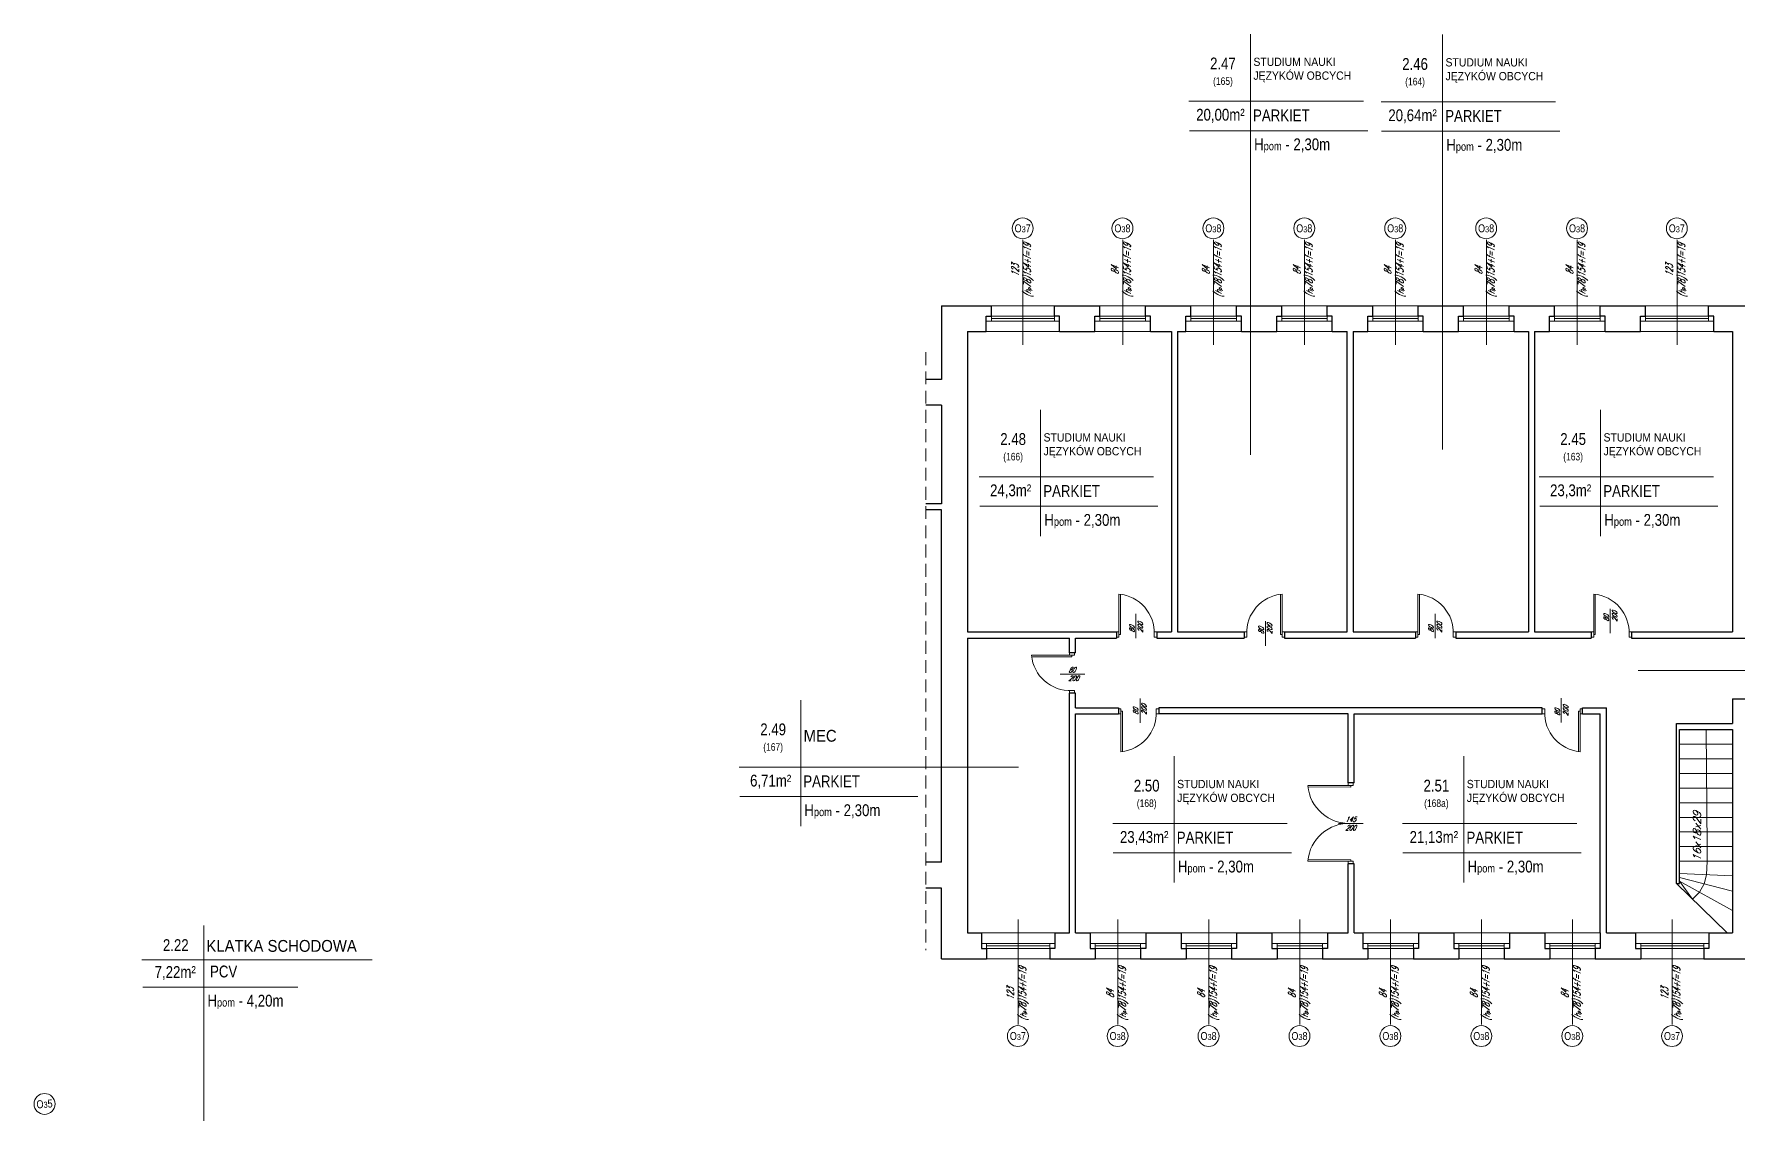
# Model space of a CAD drawing. Header units: millimetres. Extents: x -18485 to 40303, y -22087 to 35064.
# Drawn here: x 2211 to 5586, y 9705 to 11845 of the extents above; entities that cross this region are included whole.
import ezdxf

# ---------------------------------------------------------------- set-up
doc = ezdxf.new("R2010")
doc.units = ezdxf.units.MM
doc.linetypes.add('DASHED', pattern=[19.05, 12.7, -6.35])
for name, color, linetype, lineweight in [('01 parter - ściany', 2, 'Continuous', 25), ('03-01_okna', 5, 'Continuous', 15), ('03-02_schody', 6, 'Continuous', 5), ('03_drzwi', 1, 'Continuous', 0), ('04-1_widok', 251, 'Continuous', 5), ('05-03_opis', 10, 'Continuous', 5)]:
    doc.layers.add(name, color=color, linetype=linetype, lineweight=lineweight)
doc.styles.add('ariel', font='arial.ttf', dxfattribs={"width": 0.8})
doc.styles.add('ariel_wym', font='simplex.shx', dxfattribs={"width": 0.65, "oblique": 25})

msp = doc.modelspace()

# ---------------------------------------------------------------- linework, layer by layer
at = {"layer": '01 parter - ściany'}
for p, q in [((4007.9, 11306.8), (4007.9, 11160.8)), ((4007.9, 11306.8), (4106.4, 11306.8)), ((4106.4, 11286.3), (4106.4, 11306.8)), ((4231.4, 11286.3), (4231.4, 11306.8)), ((4231.4, 11306.8), (4321.4, 11306.8)), ((4321.4, 11286.3), (4321.4, 11306.8)), ((4411.4, 11286.3), (4411.4, 11306.8)), ((4411.4, 11306.8), (4501.4, 11306.8)), ((4501.4, 11286.3), (4501.4, 11306.8)), ((4591.4, 11286.3), (4591.4, 11306.8)), ((4591.4, 11306.8), (4681.4, 11306.8)), ((4681.4, 11286.3), (4681.4, 11306.8)), ((4771.4, 11286.3), (4771.4, 11306.8)), ((4771.4, 11306.8), (4861.4, 11306.8)), ((4861.4, 11286.3), (4861.4, 11306.8)), ((4951.4, 11286.3), (4951.4, 11306.8)), ((4951.4, 11306.8), (5041.4, 11306.8)), ((5041.4, 11286.3), (5041.4, 11306.8)), ((5131.4, 11286.3), (5131.4, 11306.8)), ((5131.4, 11306.8), (5221.4, 11306.8)), ((5221.4, 11286.3), (5221.4, 11306.8)), ((5311.4, 11286.3), (5311.4, 11306.8)), ((5311.4, 11306.8), (5401.4, 11306.8)), ((5401.4, 11286.3), (5401.4, 11306.8)), ((5526.4, 11286.3), (5526.4, 11306.8)), ((5526.4, 11306.8), (5624.9, 11306.8)), ((4096.4, 11255.8), (4096.4, 11286.3)), ((4096.4, 11286.3), (4106.4, 11286.3)), ((4241.4, 11286.3), (4231.4, 11286.3)), ((4241.4, 11255.8), (4241.4, 11286.3)), ((4241.4, 11255.8), (4241.4, 11286.3)), ((4311.4, 11255.8), (4311.4, 11286.3)), ((4311.4, 11286.3), (4321.4, 11286.3)), ((4421.4, 11286.3), (4411.4, 11286.3)), ((4421.4, 11255.8), (4421.4, 11286.3)), ((4491.4, 11255.8), (4491.4, 11286.3)), ((4491.4, 11286.3), (4501.4, 11286.3)), ((4601.4, 11286.3), (4591.4, 11286.3)), ((4601.4, 11255.8), (4601.4, 11286.3)), ((4671.4, 11255.8), (4671.4, 11286.3)), ((4671.4, 11286.3), (4681.4, 11286.3)), ((4781.4, 11286.3), (4771.4, 11286.3)), ((4781.4, 11255.8), (4781.4, 11286.3)), ((4851.4, 11255.8), (4851.4, 11286.3)), ((4851.4, 11286.3), (4861.4, 11286.3)), ((4961.4, 11286.3), (4951.4, 11286.3)), ((4961.4, 11255.8), (4961.4, 11286.3)), ((5031.4, 11255.8), (5031.4, 11286.3)), ((5031.4, 11286.3), (5041.4, 11286.3)), ((5141.4, 11286.3), (5131.4, 11286.3)), ((5141.4, 11255.8), (5141.4, 11286.3)), ((5211.4, 11255.8), (5211.4, 11286.3)), ((5211.4, 11286.3), (5221.4, 11286.3)), ((5321.4, 11286.3), (5311.4, 11286.3)), ((5321.4, 11255.8), (5321.4, 11286.3)), ((5391.4, 11255.8), (5391.4, 11286.3)), ((5391.4, 11286.3), (5401.4, 11286.3)), ((5536.4, 11286.3), (5526.4, 11286.3)), ((5536.4, 11255.8), (5536.4, 11286.3)), ((5536.4, 11255.8), (5536.4, 11286.3)), ((4058.9, 11255.8), (4058.9, 11109.8)), ((4058.9, 11255.8), (4096.4, 11255.8)), ((4241.4, 11255.8), (4311.4, 11255.8)), ((4421.4, 11255.8), (4462.9, 11255.8)), ((4462.9, 11255.8), (4462.9, 10660.8)), ((4474.9, 11255.8), (4474.9, 10660.8)), ((4474.9, 11255.8), (4491.4, 11255.8)), ((4601.4, 11255.8), (4671.4, 11255.8)), ((4781.4, 11255.8), (4810.9, 11255.8)), ((4810.9, 10660.8), (4810.9, 11255.8)), ((4822.9, 11255.8), (4822.9, 10660.8)), ((4822.9, 11255.8), (4851.4, 11255.8)), ((4961.4, 11255.8), (5031.4, 11255.8)), ((5141.4, 11255.8), (5169.9, 11255.8)), ((5169.9, 11255.8), (5169.9, 10660.8)), ((5181.9, 11255.8), (5181.9, 10660.8)), ((5181.9, 11255.8), (5211.4, 11255.8)), ((5321.4, 11255.8), (5391.4, 11255.8)), ((5536.4, 11255.8), (5573.9, 11255.8)), ((5573.9, 11255.8), (5573.9, 11109.8)), ((4007.9, 11160.8), (3976.8, 11160.8)), ((4007.9, 11109.8), (3976.8, 11109.8)), ((4007.9, 11109.8), (4007.9, 10914.8)), ((4058.9, 11109.8), (4058.9, 10660.8)), ((5573.9, 11109.8), (5573.9, 10660.8)), ((4007.9, 10914.8), (3976.8, 10914.8)), ((4007.9, 10902.8), (3976.8, 10902.8)), ((4007.9, 10204.8), (4007.9, 10902.8)), ((4058.9, 10660.8), (4353.9, 10660.8)), ((4058.9, 10648.8), (4260.9, 10648.8)), ((4058.9, 10648.8), (4058.9, 10064.8)), ((4260.9, 10619.8), (4260.9, 10648.8)), ((4272.9, 10648.8), (4353.9, 10648.8)), ((4272.9, 10619.8), (4272.9, 10648.8)), ((4353.9, 10660.8), (4353.9, 10648.8)), ((4433.9, 10660.8), (4462.9, 10660.8)), ((4433.9, 10660.8), (4433.9, 10648.8)), ((4433.9, 10648.8), (4606.9, 10648.8)), ((4474.9, 10660.8), (4606.9, 10660.8)), ((4606.9, 10660.8), (4606.9, 10648.8)), ((4686.9, 10660.8), (4810.9, 10660.8)), ((4686.9, 10660.8), (4686.9, 10648.8)), ((4686.9, 10648.8), (4945.9, 10648.8)), ((4822.9, 10660.8), (4945.9, 10660.8)), ((4945.9, 10660.8), (4945.9, 10648.8)), ((5025.9, 10660.8), (5169.9, 10660.8)), ((5025.9, 10660.8), (5025.9, 10648.8)), ((5025.9, 10648.8), (5293.9, 10648.8)), ((5181.9, 10660.8), (5293.9, 10660.8)), ((5293.9, 10660.8), (5293.9, 10648.8)), ((5373.9, 10660.8), (5573.9, 10660.8)), ((5373.9, 10660.8), (5373.9, 10648.8)), ((5373.9, 10648.8), (5573.9, 10648.8)), ((5573.9, 10648.8), (5639.1, 10648.8)), ((4272.9, 10619.8), (4260.9, 10619.8)), ((4260.9, 10064.8), (4260.9, 10539.8)), ((4272.9, 10539.8), (4260.9, 10539.8)), ((4272.9, 10510.8), (4272.9, 10539.8)), ((4272.9, 10510.8), (4357.9, 10510.8)), ((4272.9, 10498.8), (4357.9, 10498.8)), ((4272.9, 10064.8), (4272.9, 10498.8)), ((4357.9, 10510.8), (4357.9, 10498.8)), ((5196.9, 10510.8), (4437.9, 10510.8)), ((4437.9, 10510.8), (4437.9, 10498.8)), ((4812.9, 10498.8), (4437.9, 10498.8)), ((4812.9, 10361.8), (4812.9, 10498.8)), ((4824.9, 10498.8), (5196.9, 10498.8)), ((4824.9, 10361.8), (4824.9, 10498.8)), ((5196.9, 10498.8), (5196.9, 10510.8)), ((5276.9, 10510.8), (5323.9, 10510.8)), ((5276.9, 10498.8), (5276.9, 10510.8)), ((5276.9, 10498.8), (5311.9, 10498.8)), ((5311.9, 10064.8), (5311.9, 10498.8)), ((5323.9, 10064.8), (5323.9, 10510.8)), ((5573.9, 10528.4), (5573.9, 10479.8)), ((5573.9, 10528.4), (5624.9, 10528.4)), ((5462.9, 10163), (5462.9, 10479.8)), ((5462.9, 10479.8), (5573.9, 10479.8)), ((5468.9, 10163), (5468.9, 10467.8)), ((5468.9, 10467.8), (5573.9, 10467.8)), ((5573.9, 10467.8), (5573.9, 10204.8)), ((4824.9, 10361.8), (4812.9, 10361.8)), ((4007.9, 10204.8), (3976.8, 10204.8)), ((4812.9, 10064.8), (4812.9, 10201.8)), ((4824.9, 10201.8), (4812.9, 10201.8)), ((4824.9, 10064.8), (4824.9, 10201.8)), ((5573.9, 10204.8), (5573.9, 10064.8)), ((5462.9, 10163), (5468.9, 10163)), ((4007.9, 10153.8), (3976.8, 10153.8)), ((4007.9, 10013.8), (4007.9, 10153.8)), ((4058.9, 10064.8), (4086.9, 10064.8)), ((4086.9, 10064.8), (4086.9, 10034.3)), ((4231.9, 10064.8), (4231.9, 10034.3)), ((4231.9, 10064.8), (4231.9, 10034.3)), ((4231.9, 10064.8), (4260.9, 10064.8)), ((4272.9, 10064.8), (4301.9, 10064.8)), ((4301.9, 10064.8), (4301.9, 10034.3)), ((4411.9, 10064.8), (4411.9, 10034.3)), ((4411.9, 10064.8), (4481.9, 10064.8)), ((4481.9, 10064.8), (4481.9, 10034.3)), ((4591.9, 10064.8), (4591.9, 10034.3)), ((4591.9, 10064.8), (4661.9, 10064.8)), ((4661.9, 10064.8), (4661.9, 10034.3)), ((4771.9, 10064.8), (4771.9, 10034.3)), ((4771.9, 10064.8), (4812.9, 10064.8)), ((4824.9, 10064.8), (4841.9, 10064.8)), ((4841.9, 10064.8), (4841.9, 10034.3)), ((4951.9, 10064.8), (4951.9, 10034.3)), ((4951.9, 10064.8), (5021.9, 10064.8)), ((5021.9, 10064.8), (5021.9, 10034.3)), ((5131.9, 10064.8), (5131.9, 10034.3)), ((5131.9, 10064.8), (5136.9, 10064.8)), ((5136.9, 10064.8), (5201.9, 10064.8)), ((5201.9, 10064.8), (5201.9, 10034.3)), ((5311.9, 10064.8), (5311.9, 10034.3)), ((5323.9, 10064.8), (5381.9, 10064.8)), ((5381.9, 10064.8), (5381.9, 10034.3)), ((5526.9, 10064.8), (5526.9, 10034.3)), ((5526.9, 10064.8), (5526.9, 10034.3)), ((5526.9, 10064.8), (5573.9, 10064.8)), ((4086.9, 10034.3), (4096.9, 10034.3)), ((4096.9, 10034.3), (4096.9, 10013.8)), ((4231.9, 10034.3), (4221.9, 10034.3)), ((4221.9, 10034.3), (4221.9, 10013.8)), ((4301.9, 10034.3), (4311.9, 10034.3)), ((4311.9, 10034.3), (4311.9, 10013.8)), ((4411.9, 10034.3), (4401.9, 10034.3)), ((4401.9, 10034.3), (4401.9, 10013.8)), ((4481.9, 10034.3), (4491.9, 10034.3)), ((4491.9, 10034.3), (4491.9, 10013.8)), ((4591.9, 10034.3), (4581.9, 10034.3)), ((4581.9, 10034.3), (4581.9, 10013.8)), ((4661.9, 10034.3), (4671.9, 10034.3)), ((4671.9, 10034.3), (4671.9, 10013.8)), ((4771.9, 10034.3), (4761.9, 10034.3)), ((4761.9, 10034.3), (4761.9, 10013.8)), ((4841.9, 10034.3), (4851.9, 10034.3)), ((4851.9, 10034.3), (4851.9, 10013.8)), ((4951.9, 10034.3), (4941.9, 10034.3)), ((4941.9, 10034.3), (4941.9, 10013.8)), ((5021.9, 10034.3), (5031.9, 10034.3)), ((5031.9, 10034.3), (5031.9, 10013.8)), ((5131.9, 10034.3), (5121.9, 10034.3)), ((5121.9, 10034.3), (5121.9, 10013.8)), ((5201.9, 10034.3), (5211.9, 10034.3)), ((5211.9, 10034.3), (5211.9, 10013.8)), ((5311.9, 10034.3), (5301.9, 10034.3)), ((5301.9, 10034.3), (5301.9, 10013.8)), ((5381.9, 10034.3), (5391.9, 10034.3)), ((5391.9, 10034.3), (5391.9, 10013.8)), ((5526.9, 10034.3), (5516.9, 10034.3)), ((5516.9, 10034.3), (5516.9, 10013.8)), ((4007.9, 10013.8), (4096.9, 10013.8)), ((4221.9, 10013.8), (4311.9, 10013.8)), ((4401.9, 10013.8), (4491.9, 10013.8)), ((4581.9, 10013.8), (4671.9, 10013.8)), ((4761.9, 10013.8), (4851.9, 10013.8)), ((4941.9, 10013.8), (5031.9, 10013.8)), ((5121.9, 10013.8), (5211.9, 10013.8)), ((5301.9, 10013.8), (5391.9, 10013.8)), ((5516.9, 10013.8), (5624.9, 10013.8))]:
    msp.add_line(p, q, dxfattribs=at)
at = {"layer": '03-01_okna', "linetype": 'Continuous', "lineweight": 0}
for p, q in [((4106.4, 11306.8), (4231.4, 11306.8)), ((4321.4, 11306.8), (4411.4, 11306.8)), ((4501.4, 11306.8), (4591.4, 11306.8)), ((4681.4, 11306.8), (4771.4, 11306.8)), ((4861.4, 11306.8), (4951.4, 11306.8)), ((5041.4, 11306.8), (5131.4, 11306.8)), ((5221.4, 11306.8), (5311.4, 11306.8)), ((5401.4, 11306.8), (5526.4, 11306.8)), ((4096.4, 11286.3), (4241.4, 11286.3)), ((4096.4, 11276.3), (4241.4, 11276.3)), ((4106.4, 11276.3), (4106.4, 11286.3)), ((4106.4, 11281.3), (4231.4, 11281.3)), ((4231.4, 11276.3), (4231.4, 11286.3)), ((4311.4, 11286.3), (4411.4, 11286.3)), ((4311.4, 11276.3), (4421.4, 11276.3)), ((4321.4, 11276.3), (4321.4, 11286.3)), ((4321.4, 11281.3), (4411.4, 11281.3)), ((4411.4, 11276.3), (4411.4, 11286.3)), ((4491.4, 11286.3), (4591.4, 11286.3)), ((4491.4, 11276.3), (4601.4, 11276.3)), ((4501.4, 11276.3), (4501.4, 11286.3)), ((4501.4, 11281.3), (4591.4, 11281.3)), ((4591.4, 11276.3), (4591.4, 11286.3)), ((4671.4, 11286.3), (4771.4, 11286.3)), ((4671.4, 11276.3), (4781.4, 11276.3)), ((4681.4, 11276.3), (4681.4, 11286.3)), ((4681.4, 11281.3), (4771.4, 11281.3)), ((4771.4, 11276.3), (4771.4, 11286.3)), ((4851.4, 11286.3), (4951.4, 11286.3)), ((4851.4, 11276.3), (4961.4, 11276.3)), ((4861.4, 11276.3), (4861.4, 11286.3)), ((4861.4, 11281.3), (4951.4, 11281.3)), ((4951.4, 11276.3), (4951.4, 11286.3)), ((5031.4, 11286.3), (5131.4, 11286.3)), ((5031.4, 11276.3), (5141.4, 11276.3)), ((5041.4, 11276.3), (5041.4, 11286.3)), ((5041.4, 11281.3), (5131.4, 11281.3)), ((5131.4, 11276.3), (5131.4, 11286.3)), ((5211.4, 11286.3), (5311.4, 11286.3)), ((5211.4, 11276.3), (5321.4, 11276.3)), ((5221.4, 11276.3), (5221.4, 11286.3)), ((5221.4, 11281.3), (5311.4, 11281.3)), ((5311.4, 11276.3), (5311.4, 11286.3)), ((5391.4, 11286.3), (5536.4, 11286.3)), ((5391.4, 11276.3), (5536.4, 11276.3)), ((5401.4, 11276.3), (5401.4, 11286.3)), ((5401.4, 11281.3), (5526.4, 11281.3)), ((5526.4, 11276.3), (5526.4, 11286.3)), ((4086.9, 10044.3), (4231.9, 10044.3)), ((4086.9, 10034.3), (4231.9, 10034.3)), ((4096.9, 10044.3), (4096.9, 10034.3)), ((4096.9, 10039.3), (4221.9, 10039.3)), ((4221.9, 10044.3), (4221.9, 10034.3)), ((4301.9, 10044.3), (4411.9, 10044.3)), ((4301.9, 10034.3), (4401.9, 10034.3)), ((4311.9, 10044.3), (4311.9, 10034.3)), ((4311.9, 10039.3), (4401.9, 10039.3)), ((4401.9, 10044.3), (4401.9, 10034.3)), ((4481.9, 10044.3), (4591.9, 10044.3)), ((4481.9, 10034.3), (4581.9, 10034.3)), ((4481.9, 10034.3), (4591.9, 10034.3)), ((4491.9, 10044.3), (4491.9, 10034.3)), ((4491.9, 10039.3), (4581.9, 10039.3)), ((4581.9, 10044.3), (4581.9, 10034.3)), ((4661.9, 10044.3), (4771.9, 10044.3)), ((4661.9, 10034.3), (4761.9, 10034.3)), ((4661.9, 10034.3), (4771.9, 10034.3)), ((4671.9, 10044.3), (4671.9, 10034.3)), ((4671.9, 10039.3), (4761.9, 10039.3)), ((4761.9, 10044.3), (4761.9, 10034.3)), ((4841.9, 10044.3), (4951.9, 10044.3)), ((4841.9, 10034.3), (4941.9, 10034.3)), ((4841.9, 10034.3), (4951.9, 10034.3)), ((4851.9, 10044.3), (4851.9, 10034.3)), ((4851.9, 10039.3), (4941.9, 10039.3)), ((4941.9, 10044.3), (4941.9, 10034.3)), ((5021.9, 10044.3), (5131.9, 10044.3)), ((5021.9, 10034.3), (5121.9, 10034.3)), ((5031.9, 10044.3), (5031.9, 10034.3)), ((5031.9, 10039.3), (5121.9, 10039.3)), ((5121.9, 10044.3), (5121.9, 10034.3)), ((5201.9, 10044.3), (5311.9, 10044.3)), ((5201.9, 10034.3), (5311.9, 10034.3)), ((5211.9, 10044.3), (5211.9, 10034.3)), ((5211.9, 10039.3), (5301.9, 10039.3)), ((5301.9, 10044.3), (5301.9, 10034.3)), ((5381.9, 10044.3), (5526.9, 10044.3)), ((5381.9, 10034.3), (5526.9, 10034.3)), ((5391.9, 10044.3), (5391.9, 10034.3)), ((5391.9, 10039.3), (5516.9, 10039.3)), ((5516.9, 10044.3), (5516.9, 10034.3)), ((4096.9, 10013.8), (4221.9, 10013.8)), ((4311.9, 10013.8), (4401.9, 10013.8)), ((4491.9, 10013.8), (4581.9, 10013.8)), ((4671.9, 10013.8), (4761.9, 10013.8)), ((4851.9, 10013.8), (4941.9, 10013.8)), ((5031.9, 10013.8), (5121.9, 10013.8)), ((5211.9, 10013.8), (5301.9, 10013.8)), ((5391.9, 10013.8), (5516.9, 10013.8))]:
    msp.add_line(p, q, dxfattribs=at)
at = {"layer": '03-02_schody'}
for p, q in [((5521.4, 10467.8), (5523.3, 10234.8)), ((5468.9, 10438.8), (5573.9, 10438.8)), ((5468.9, 10409.8), (5573.9, 10409.8)), ((5468.9, 10409.8), (5573.9, 10409.8)), ((5468.9, 10380.8), (5573.9, 10380.8)), ((5468.9, 10351.8), (5573.9, 10351.8)), ((5468.9, 10322.8), (5573.9, 10322.8)), ((5468.9, 10293.8), (5573.9, 10293.8)), ((5468.9, 10264.8), (5573.9, 10264.8)), ((5468.9, 10235.8), (5573.9, 10235.8)), ((5523.3, 10234.8), (5523.3, 10206.8)), ((5468.9, 10206.8), (5573.9, 10206.8)), ((5523.3, 10206.8), (5522.1, 10180.1)), ((5462.9, 10163), (5563.2, 10064.8)), ((5468.9, 10182.4), (5573.9, 10177.8)), ((5468.9, 10174.7), (5573.9, 10147.7)), ((5468.9, 10167.2), (5573.9, 10109.3)), ((5494.5, 10132.1), (5468.9, 10167.2)), ((5517.5, 10162.2), (5508.3, 10145.5)), ((5522.1, 10180.1), (5517.5, 10162.2)), ((5508.3, 10145.5), (5494.5, 10132.1))]:
    msp.add_line(p, q, dxfattribs=at)
at = {"layer": '03_drzwi'}
for p, q in [((4358.9, 10655.8), (4358.9, 10735.8)), ((4361.9, 10655.8), (4361.9, 10735.8)), ((4678.9, 10655.8), (4679, 10735.8)), ((4681.9, 10655.8), (4681.9, 10735.8)), ((4950.9, 10655.8), (4950.9, 10735.8)), ((4953.9, 10655.8), (4953.9, 10735.8)), ((5298.9, 10655.8), (5298.9, 10735.8)), ((5301.9, 10655.8), (5301.9, 10735.8)), ((5331.6, 10658.3), (5331.6, 10706.8)), ((4392.7, 10648.5), (4392.7, 10697)), ((4649.3, 10633.6), (4649.3, 10682)), ((4984.7, 10648.5), (4984.7, 10697)), ((4358.9, 10660.8), (4353.9, 10660.8)), ((4353.9, 10650.8), (4358.9, 10650.8)), ((4358.9, 10650.8), (4358.9, 10660.8)), ((4361.9, 10655.8), (4358.9, 10655.8)), ((4433.9, 10660.8), (4428.9, 10660.8)), ((4428.9, 10660.8), (4428.9, 10650.8)), ((4428.9, 10650.8), (4433.9, 10650.8)), ((4606.9, 10660.8), (4611.9, 10660.8)), ((4611.9, 10650.8), (4606.9, 10650.8)), ((4611.9, 10660.8), (4611.9, 10650.8)), ((4678.9, 10655.8), (4681.9, 10655.8)), ((4681.9, 10650.8), (4681.9, 10660.8)), ((4681.9, 10660.8), (4686.9, 10660.8)), ((4686.9, 10650.8), (4681.9, 10650.8)), ((4950.9, 10660.8), (4945.9, 10660.8)), ((4945.9, 10650.8), (4950.9, 10650.8)), ((4950.9, 10650.8), (4950.9, 10660.8)), ((4953.9, 10655.8), (4950.9, 10655.8)), ((5025.9, 10660.8), (5020.9, 10660.8)), ((5020.9, 10660.8), (5020.9, 10650.8)), ((5020.9, 10650.8), (5025.9, 10650.8)), ((5298.9, 10660.8), (5293.9, 10660.8)), ((5293.9, 10650.8), (5298.9, 10650.8)), ((5298.9, 10650.8), (5298.9, 10660.8)), ((5301.9, 10655.8), (5298.9, 10655.8)), ((5373.9, 10660.8), (5368.9, 10660.8)), ((5368.9, 10660.8), (5368.9, 10650.8)), ((5368.9, 10650.8), (5373.9, 10650.8)), ((4265.9, 10614.8), (4185.9, 10614.8)), ((4265.9, 10611.8), (4185.9, 10611.9)), ((4260.9, 10614.8), (4260.9, 10619.8)), ((4270.9, 10614.8), (4260.9, 10614.8)), ((4265.9, 10611.8), (4265.9, 10614.8)), ((4270.9, 10619.8), (4270.9, 10614.8)), ((4242.8, 10577), (4291.3, 10577)), ((4260.9, 10539.8), (4260.9, 10544.8)), ((4260.9, 10544.8), (4270.9, 10544.8)), ((4270.9, 10544.8), (4270.9, 10539.8)), ((4357.9, 10508.8), (4362.9, 10508.8)), ((4362.9, 10498.8), (4357.9, 10498.8)), ((4362.9, 10508.8), (4362.9, 10498.8)), ((4362.9, 10503.8), (4362.9, 10423.8)), ((4365.9, 10503.8), (4362.9, 10503.8)), ((4365.9, 10503.8), (4365.9, 10423.8)), ((4400.8, 10480.7), (4400.8, 10529.2)), ((4432.9, 10498.8), (4432.9, 10508.8)), ((4432.9, 10508.8), (4437.9, 10508.8)), ((4437.9, 10498.8), (4432.9, 10498.8)), ((5201.9, 10508.8), (5196.9, 10508.8)), ((5196.9, 10498.8), (5201.9, 10498.8)), ((5201.9, 10498.8), (5201.9, 10508.8)), ((5234.7, 10481.4), (5234.7, 10529.9)), ((5268.9, 10503.8), (5268.9, 10423.8)), ((5268.9, 10503.8), (5271.9, 10503.8)), ((5276.9, 10508.8), (5271.9, 10508.8)), ((5271.9, 10508.8), (5271.9, 10498.8)), ((5271.9, 10503.8), (5271.9, 10423.8)), ((5271.9, 10498.8), (5276.9, 10498.8)), ((4812.9, 10356.8), (4812.9, 10361.8)), ((4822.9, 10361.8), (4822.9, 10356.8)), ((4817.9, 10356.8), (4732.9, 10356.8)), ((4817.9, 10353.8), (4732.9, 10353.9)), ((4822.9, 10356.8), (4812.9, 10356.8)), ((4817.9, 10353.8), (4817.9, 10356.8)), ((4793.9, 10281.8), (4842.4, 10281.8)), ((4817.9, 10209.8), (4732.9, 10210.2)), ((4817.9, 10206.8), (4732.9, 10207.3)), ((4822.9, 10206.8), (4812.9, 10206.8)), ((4812.9, 10206.8), (4812.9, 10201.8)), ((4817.9, 10209.8), (4817.9, 10206.8)), ((4822.9, 10201.8), (4822.9, 10206.8))]:
    msp.add_line(p, q, dxfattribs=at)
for centre, radius, start, end in [((4352, 10659.1), 77, 357.5309, 84.8409), ((4688.8, 10659.1), 77, 95.1591, 182.4691), ((4944, 10659.1), 77, 357.5309, 84.8409), ((5292, 10659.1), 77, 357.5309, 84.8409), ((4262.6, 10621.7), 77, 185.1591, 272.4691), ((4356, 10500.5), 77, 275.1591, 2.4691), ((5278.8, 10500.5), 77, 177.5309, 264.8409), ((4814.6, 10363.7), 82, 185.1591, 272.4691), ((4814.6, 10199.9), 82, 87.5309, 174.8409)]:
    msp.add_arc(centre, radius, start, end, dxfattribs=at)
at = {"layer": '04-1_widok'}
for p, q in [((4241.4, 11255.8), (4096.4, 11255.8)), ((4421.4, 11255.8), (4311.4, 11255.8)), ((4601.4, 11255.8), (4491.4, 11255.8)), ((4781.4, 11255.8), (4671.4, 11255.8)), ((4961.4, 11255.8), (4851.4, 11255.8)), ((5141.4, 11255.8), (5031.4, 11255.8)), ((5321.4, 11255.8), (5211.4, 11255.8)), ((5536.4, 11255.8), (5391.4, 11255.8)), ((4231.9, 10064.8), (4086.9, 10064.8)), ((4411.9, 10064.8), (4301.9, 10064.8)), ((4591.9, 10064.8), (4481.9, 10064.8)), ((4771.9, 10064.8), (4661.9, 10064.8)), ((4951.9, 10064.8), (4841.9, 10064.8)), ((5131.9, 10064.8), (5021.9, 10064.8)), ((5311.9, 10064.8), (5201.9, 10064.8)), ((5526.9, 10064.8), (5381.9, 10064.8))]:
    msp.add_line(p, q, dxfattribs=at)
at = {"layer": '05-03_opis'}
for p, q in [((4619.3, 11844.5), (4619.3, 11011.4)), ((4999.7, 11843.5), (4999.7, 11021.8)), ((4497.6, 11711.6), (4842.8, 11711.6)), ((4877.9, 11710.6), (5223.2, 11710.6)), ((4498.7, 11653.3), (4851.5, 11653.3)), ((4879, 11652.3), (5231.9, 11652.3)), ((4204, 11100.9), (4204, 10850.8)), ((5312.6, 11100.9), (5312.6, 10850.8)), ((4082.3, 10968), (4427.5, 10968)), ((5190.9, 10968), (5536.1, 10968)), ((4083.3, 10909.7), (4436.2, 10909.7)), ((5191.9, 10909.7), (5544.8, 10909.7)), ((5387, 10584.5), (6019.2, 10584.5)), ((3728.9, 10526.1), (3728.9, 10276)), ((4468.4, 10414.7), (4468.4, 10164.5)), ((5041.8, 10414.7), (5041.8, 10164.5)), ((3607.2, 10393.2), (4159.9, 10393.2)), ((3608.3, 10334.9), (3961.1, 10334.9)), ((4346.6, 10281.8), (4691.8, 10281.8)), ((4920.1, 10281.8), (5265.3, 10281.8)), ((4347.7, 10223.4), (4700.6, 10223.4)), ((4921.2, 10223.4), (5274, 10223.4)), ((2547.2, 10079.5), (2547.2, 9483.8)), ((2424.5, 10011.8), (2880.5, 10011.8)), ((2426.6, 9957.7), (2733.6, 9957.7))]:
    msp.add_line(p, q, dxfattribs=at)
at = {"layer": '05-03_opis', "lineweight": 0}
for p, q in [((4168.9, 11229.4), (4168.9, 11437.2)), ((4366.4, 11229.4), (4366.4, 11437.2)), ((4546.4, 11229.4), (4546.4, 11437.2)), ((4726.4, 11229.4), (4726.4, 11437.2)), ((4906.4, 11229.4), (4906.4, 11437.2)), ((5086.4, 11229.4), (5086.4, 11437.2)), ((5266.4, 11229.4), (5266.4, 11437.2)), ((5463.9, 11229.4), (5463.9, 11437.2)), ((4159.4, 10091.2), (4159.4, 9883.4)), ((4356.9, 10091.2), (4356.9, 9883.4)), ((4536.9, 10091.2), (4536.9, 9883.4)), ((4716.9, 10091.2), (4716.9, 9883.4)), ((4896.9, 10091.2), (4896.9, 9883.4)), ((5076.9, 10091.2), (5076.9, 9883.4)), ((5256.9, 10091.2), (5256.9, 9883.4)), ((5454.4, 10091.2), (5454.4, 9883.4))]:
    msp.add_line(p, q, dxfattribs=at)
at = {"layer": '05-03_opis', "linetype": 'DASHED', "ltscale": 2}
msp.add_line((3976.8, 11214.7), (3976.8, 10030.6), dxfattribs=at)
at = {"layer": '05-03_opis', "lineweight": 0}
for centre in [(4168.4, 11459.9), (4365.9, 11459.9), (4545.9, 11459.9), (4725.9, 11459.9), (4905.9, 11459.9), (5085.9, 11459.9), (5265.9, 11459.9), (5463.4, 11459.9), (4158.9, 9860.7), (4356.4, 9860.7), (4536.4, 9860.7), (4716.4, 9860.7), (4896.4, 9860.7), (5076.4, 9860.7), (5256.4, 9860.7), (5453.9, 9860.7), (2232, 9726.3)]:
    msp.add_circle(centre, 20.7, dxfattribs=at)

# ---------------------------------------------------------------- texts
at = {"layer": '03_drzwi', "char_height": 10, "width": 46.175, "rotation": 90, "style": 'ariel_wym'}
for insert, attachment_point in [((5345.4, 10681.3), 7), ((4406.4, 10659.5), 7), ((4635.5, 10656.6), 1), ((4998.5, 10659.5), 7), ((4387, 10496.8), 1), ((5248.5, 10494.7), 7)]:
    msp.add_mtext('80\\P200', dxfattribs=dict(at, insert=insert, attachment_point=attachment_point))
at = {"layer": '03_drzwi', "char_height": 10, "width": 46.175, "style": 'ariel_wym'}
for s, insert, attachment_point in [('80\\P200', (4258.9, 10590.8), 1), ('145\\P200', (4807.2, 10268), 7)]:
    msp.add_mtext(s, dxfattribs=dict(at, insert=insert, attachment_point=attachment_point))
at = {"layer": '05-03_opis', "style": 'ariel'}
for s, insert, char_height, width, attachment_point in [('2.47\\P{\\H0.6404x;(165)}', (4564.9, 11768.8), 23.423, 108.913, 5), ('{\\W0.9;STUDIUM NAUKI JĘZYKÓW OBCYCH}', (4625.2, 11773.5), 16.396, 249.646, 4), ('2.46\\P{\\H0.6404x;(164)}', (4945.2, 11767.8), 23.423, 108.913, 5), ('{\\W0.9;STUDIUM NAUKI JĘZYKÓW OBCYCH}', (5005.5, 11772.5), 16.396, 249.646, 4), ('20,00m²', (4559.9, 11682.7), 23.42, 108.913, 5), ('{\\fArial|b0|i0|c238|p34;PARKIET}', (4624.5, 11683.6), 23.423, 322.789, 4), ('20,64m²', (4940.3, 11681.7), 23.42, 108.913, 5), ('{\\fArial|b0|i0|c238|p34;PARKIET}', (5004.9, 11682.5), 23.423, 322.789, 4), (' H{\\H0.7x;pom\\H1.429x; - 2,30m}', (4619.3, 11623.8), 23.423, 322.789, 4), (' H{\\H0.7x;pom\\H1.429x; - 2,30m}', (4999.7, 11622.8), 23.423, 322.789, 4), ('2.48\\P{\\H0.6404x;(166)}', (4149.5, 11025.2), 23.423, 108.913, 5), ('{\\W0.9;STUDIUM NAUKI JĘZYKÓW OBCYCH}', (4209.8, 11029.9), 16.396, 249.646, 4), ('2.45\\P{\\H0.6404x;(163)}', (5258.1, 11025.2), 23.423, 108.913, 5), ('{\\W0.9;STUDIUM NAUKI JĘZYKÓW OBCYCH}', (5318.4, 11029.9), 16.396, 249.646, 4), ('24,3m²', (4144.6, 10939.1), 23.42, 108.913, 5), ('PARKIET', (4209.2, 10939.9), 23.42, 322.789, 4), ('23,3m²', (5253.2, 10939.1), 23.42, 108.913, 5), ('PARKIET', (5317.8, 10939.9), 23.42, 322.789, 4), (' H{\\H0.7x;pom\\H1.429x; - 2,30m}', (4204, 10880.2), 23.423, 322.789, 4), (' H{\\H0.7x;pom\\H1.429x; - 2,30m}', (5312.6, 10880.2), 23.423, 322.789, 4), ('2.49\\P{\\H0.6404x;(167)}', (3674.4, 10450.4), 23.423, 108.913, 5), ('{\\W0.9;MEC}', (3734.7, 10455.1), 23.423, 322.789, 4), ('6,71m²', (3669.5, 10364.3), 23.42, 108.913, 5), ('PARKIET', (3734.1, 10365.1), 23.42, 322.789, 4), ('2.50\\P{\\H0.6404x;(168)}', (4413.9, 10339), 23.423, 108.913, 5), ('{\\W0.9;STUDIUM NAUKI JĘZYKÓW OBCYCH}', (4474.2, 10343.6), 16.396, 249.646, 4), ('2.51\\P{\\H0.6404x;(168a)}', (4987.4, 10339), 23.423, 108.913, 5), ('{\\W0.9;STUDIUM NAUKI JĘZYKÓW OBCYCH}', (5047.6, 10343.6), 16.396, 249.646, 4), (' H{\\H0.7x;pom\\H1.429x; - 2,30m}', (3728.9, 10305.4), 23.423, 322.789, 4), ('23,43m²', (4409, 10252.8), 23.42, 108.913, 5), ('PARKIET', (4473.5, 10253.7), 23.42, 322.789, 4), ('21,13m²', (4982.4, 10252.8), 23.42, 108.913, 5), ('PARKIET', (5047, 10253.7), 23.42, 322.789, 4), (' H{\\H0.7x;pom\\H1.429x; - 2,30m}', (4468.4, 10193.9), 23.423, 322.789, 4), (' H{\\H0.7x;pom\\H1.429x; - 2,30m}', (5041.8, 10193.9), 23.423, 322.789, 4), ('{\\fArial|b0|i0|c238|p34;2.22}', (2491.8, 10040.8), 23.423, 108.913, 5), ('\\W0.9;{\\fArial|b0|i0|c238|p34;KLATKA SCHODOWA}', (2552.4, 10039.1), 23.423, 356.637, 4), ('{\\fArial|b0|i0|c238|p34;7,22m²}', (2490.7, 9985.4), 23.423, 108.913, 5), ('{\\fArial|b0|i0|c238|p34;PCV}', (2559.7, 9988.4), 23.423, 322.789, 4), ('{\\fArial|b0|i0|c238|p34; H\\H0.7x;pom\\H1.429x; - 4,20m}', (2547.2, 9928.3), 23.423, 322.789, 4)]:
    msp.add_mtext(s, dxfattribs=dict(at, insert=insert, char_height=char_height, width=width, attachment_point=attachment_point))
at = {"layer": '05-03_opis', "lineweight": 0, "char_height": 15.84, "width": 75.194, "attachment_point": 5, "style": 'ariel'}
for s, insert in [('O{\\H0.7576x;3}7', (4168.4, 11459.9)), ('O{\\H0.7576x;3}8', (4365.9, 11459.9)), ('O{\\H0.7576x;3}8', (4545.9, 11459.9)), ('O{\\H0.7576x;3}8', (4725.9, 11459.9)), ('O{\\H0.7576x;3}8', (4905.9, 11459.9)), ('O{\\H0.7576x;3}8', (5085.9, 11459.9)), ('O{\\H0.7576x;3}8', (5265.9, 11459.9)), ('O{\\H0.7576x;3}7', (5463.4, 11459.9)), ('O{\\H0.7576x;3}7', (4158.9, 9860.7)), ('O{\\H0.7576x;3}8', (4356.4, 9860.7)), ('O{\\H0.7576x;3}8', (4536.4, 9860.7)), ('O{\\H0.7576x;3}8', (4716.4, 9860.7)), ('O{\\H0.7576x;3}8', (4896.4, 9860.7)), ('O{\\H0.7576x;3}8', (5076.4, 9860.7)), ('O{\\H0.7576x;3}8', (5256.4, 9860.7)), ('O{\\H0.7576x;3}7', (5453.9, 9860.7))]:
    msp.add_mtext(s, dxfattribs=dict(at, insert=insert))
at = {"layer": '05-03_opis', "lineweight": 0, "attachment_point": 5}
for s, insert, char_height, width, rotation, style in [('123\\P({\\H0.8333x;h\\H0.6x;p}78)154+f=19', (4167.9, 11376.5), 14.4, 94.451, 90, 'ariel_wym'), ('84\\P({\\H0.8333x;h\\H0.6x;p}78)154+f=19', (4365.4, 11376.5), 14.4, 94.451, 90, 'ariel_wym'), ('84\\P({\\H0.8333x;h\\H0.6x;p}78)154+f=19', (4545.4, 11376.5), 14.4, 94.451, 90, 'ariel_wym'), ('84\\P({\\H0.8333x;h\\H0.6x;p}78)154+f=19', (4725.4, 11376.5), 14.4, 94.451, 90, 'ariel_wym'), ('84\\P({\\H0.8333x;h\\H0.6x;p}78)154+f=19', (4905.4, 11376.5), 14.4, 94.451, 90, 'ariel_wym'), ('84\\P({\\H0.8333x;h\\H0.6x;p}78)154+f=19', (5085.4, 11376.5), 14.4, 94.451, 90, 'ariel_wym'), ('84\\P({\\H0.8333x;h\\H0.6x;p}78)154+f=19', (5265.4, 11376.5), 14.4, 94.451, 90, 'ariel_wym'), ('123\\P({\\H0.8333x;h\\H0.6x;p}78)154+f=19', (5462.9, 11376.5), 14.4, 94.451, 90, 'ariel_wym'), ('{\\W1;16x18x29}', (5503.4, 10255.5), 15, 55, 90, 'ariel_wym'), ('123\\P({\\H0.8333x;h\\H0.6x;p}78)154+f=19', (4158.4, 9944.2), 14.4, 94.451, 90, 'ariel_wym'), ('84\\P({\\H0.8333x;h\\H0.6x;p}78)154+f=19', (4355.9, 9944.2), 14.4, 94.451, 90, 'ariel_wym'), ('84\\P({\\H0.8333x;h\\H0.6x;p}78)154+f=19', (4535.9, 9944.2), 14.4, 94.451, 90, 'ariel_wym'), ('84\\P({\\H0.8333x;h\\H0.6x;p}78)154+f=19', (4715.9, 9944.2), 14.4, 94.451, 90, 'ariel_wym'), ('84\\P({\\H0.8333x;h\\H0.6x;p}78)154+f=19', (4895.9, 9944.2), 14.4, 94.451, 90, 'ariel_wym'), ('84\\P({\\H0.8333x;h\\H0.6x;p}78)154+f=19', (5075.9, 9944.2), 14.4, 94.451, 90, 'ariel_wym'), ('84\\P({\\H0.8333x;h\\H0.6x;p}78)154+f=19', (5255.9, 9944.2), 14.4, 94.451, 90, 'ariel_wym'), ('123\\P({\\H0.8333x;h\\H0.6x;p}78)154+f=19', (5453.4, 9944.2), 14.4, 94.451, 90, 'ariel_wym'), ('O{\\H0.7576x;3}5', (2232, 9726.3), 15.84, 75.194, 4, 'ariel')]:
    msp.add_mtext(s, dxfattribs=dict(at, insert=insert, char_height=char_height, width=width, rotation=rotation, style=style))

doc.saveas('drawing.dxf')
